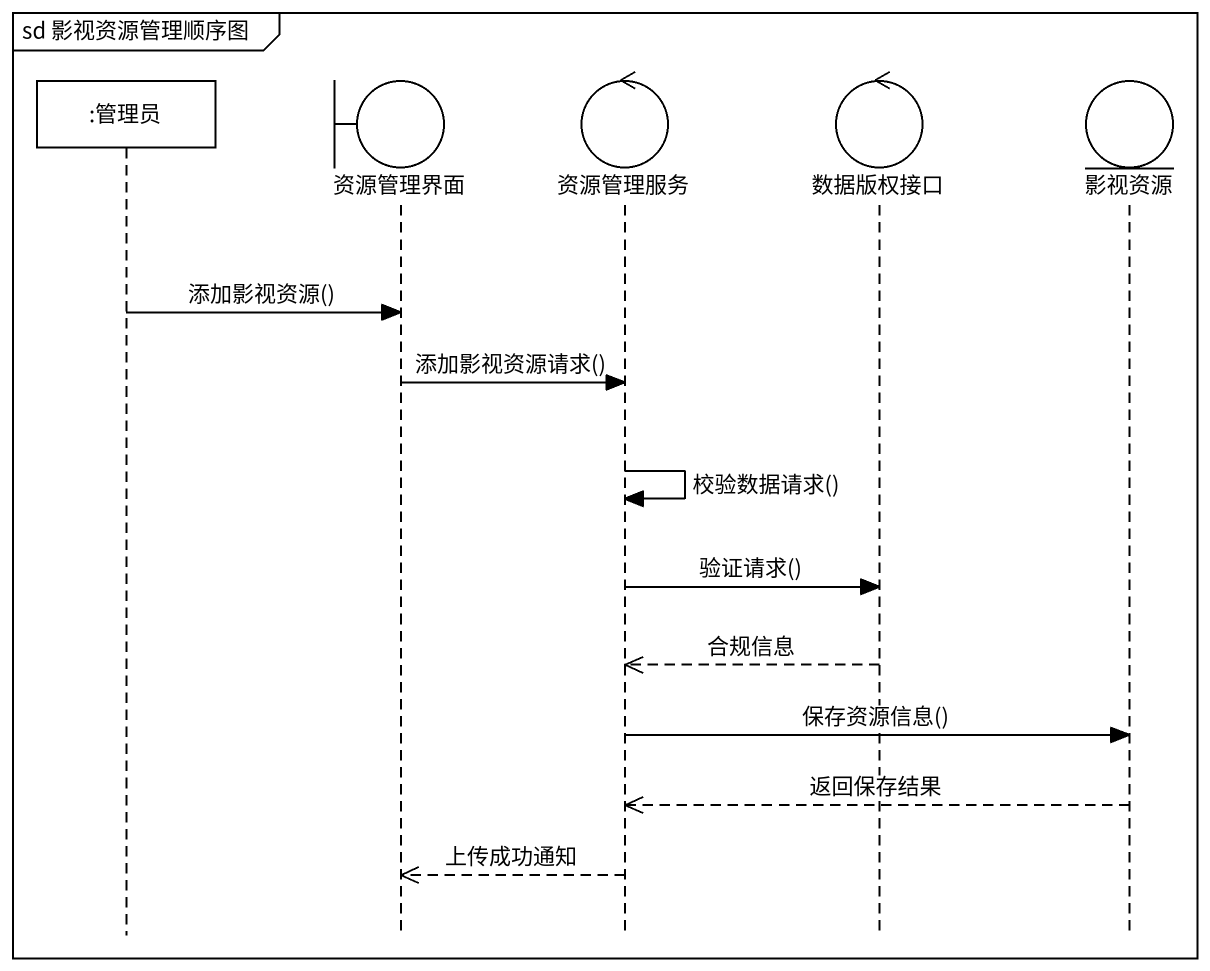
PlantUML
@startuml
mainframe sd 影视资源管理顺序图
hide footbox
participant ":管理员" as 管理员
boundary 资源管理界面
control 资源管理服务
control 数据版权接口
entity 影视资源

管理员 -> 资源管理界面 : 添加影视资源()
资源管理界面 -> 资源管理服务 : 添加影视资源请求()
资源管理服务 -> 资源管理服务 : 校验数据请求()
资源管理服务 -> 数据版权接口 : 验证请求()
数据版权接口 -->> 资源管理服务 : 合规信息
资源管理服务 -> 影视资源 : 保存资源信息()
影视资源 -->> 资源管理服务 : 返回保存结果
资源管理服务 -->> 资源管理界面 : 上传成功通知
@enduml
